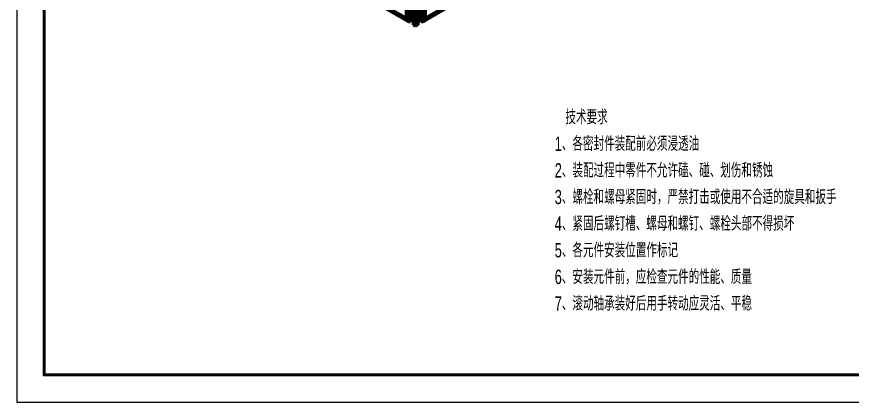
# Model space of a CAD drawing. Header units: millimetres. Extents: x 0 to 2215, y 0 to 863.
# Drawn here: x 1026 to 1637, y 22 to 305 of the extents above; entities that cross this region are included whole.
import ezdxf

# ---------------------------------------------------------------- set-up
doc = ezdxf.new("R2010")
doc.units = ezdxf.units.MM
doc.layers.add('粗实线层', color=7, linetype='Continuous', lineweight=50)
doc.layers.add('细实线层', color=7, linetype='Continuous')
doc.styles.add('SLDTEXTSTYLE0', font='', dxfattribs={"width": 0.67, "bigfont": 'bigfont'})
doc.styles.get('SLDTEXTSTYLE0').set_extended_font_data('汉仪长仿宋体')

msp = doc.modelspace()

# ---------------------------------------------------------------- linework, layer by layer
at = {"layer": '粗实线层', "color": 255, "lineweight": 13, "ltscale": 3}
for p, q in [((1045.51, 843.5), (1045.51, 42.5)), ((1045.51, 42.5), (2194.51, 42.5))]:
    msp.add_line(p, q, dxfattribs=at)
at = {"layer": '粗实线层'}
for p, q in [((1310.67, 414.39), (1310.67, 302.11)), ((1312.44, 413.37), (1312.44, 301.09)), ((1313.72, 413.37), (1313.72, 301.09)), ((1315.36, 414.17), (1315.36, 301.9)), ((1315.98, 411.33), (1315.98, 299.05)), ((1317.75, 410.3), (1317.75, 298.03)), ((1319.51, 411.33), (1319.51, 299.05)), ((1320.13, 414.17), (1320.13, 301.9)), ((1321.78, 413.37), (1321.78, 301.09)), ((1323.05, 413.37), (1323.05, 301.09)), ((1324.82, 414.39), (1324.82, 302.11)), ((1183.4, 377.63), (1310.67, 304.15)), ((1183.4, 375.59), (1310.67, 302.11)), ((1452.1, 377.63), (1324.82, 304.15)), ((1452.1, 375.59), (1324.82, 302.11)), ((1310.67, 304.15), (1310.67, 302.11)), ((1312.44, 301.09), (1310.67, 302.11)), ((1313.72, 301.09), (1312.44, 301.09)), ((1315.36, 301.9), (1313.72, 301.9)), ((1315.98, 301.54), (1315.36, 301.9)), ((1320.13, 301.9), (1319.51, 301.54)), ((1321.78, 301.9), (1320.13, 301.9)), ((1323.05, 301.09), (1321.78, 301.09)), ((1324.82, 302.11), (1323.05, 301.09)), ((1324.82, 302.11), (1324.82, 304.15)), ((1317.75, 298.03), (1315.98, 299.05)), ((1319.51, 299.05), (1317.75, 298.03))]:
    msp.add_line(p, q, dxfattribs=at)
msp.add_lwpolyline([(2194.51, 42.5), (1045.51, 42.5), (1045.51, 843.5), (2194.51, 843.5)], close=True, dxfattribs=at)
at = {"layer": '细实线层', "color": 255, "ltscale": 3}
for p, q in [((1025.51, 863.5), (1025.51, 22.5)), ((1025.51, 22.5), (2214.51, 22.5))]:
    msp.add_line(p, q, dxfattribs=at)

# ---------------------------------------------------------------- texts
at = {"layer": '粗实线层', "char_height": 10.5, "attachment_point": 1, "style": 'SLDTEXTSTYLE0'}
for s, insert in [('   技术要求', (1419.54, 236.61)), ('1、各密封件装配前必须浸透油', (1419.54, 217.11)), ('2、装配过程中零件不允许磕、碰、划伤和锈蚀', (1419.54, 197.61)), ('3、螺栓和螺母紧固时，严禁打击或使用不合适的旋具和扳手', (1419.54, 178.11)), ('4、紧固后螺钉槽、螺母和螺钉、螺栓头部不得损坏', (1419.54, 158.61)), ('5、各元件安装位置作标记', (1419.54, 139.11)), ('6、安装元件前，应检查元件的性能、质量', (1419.54, 119.61)), ('7、滚动轴承装好后用手转动应灵活、平稳', (1419.54, 100.11))]:
    msp.add_mtext(s, dxfattribs=dict(at, insert=insert))

doc.saveas('drawing.dxf')
